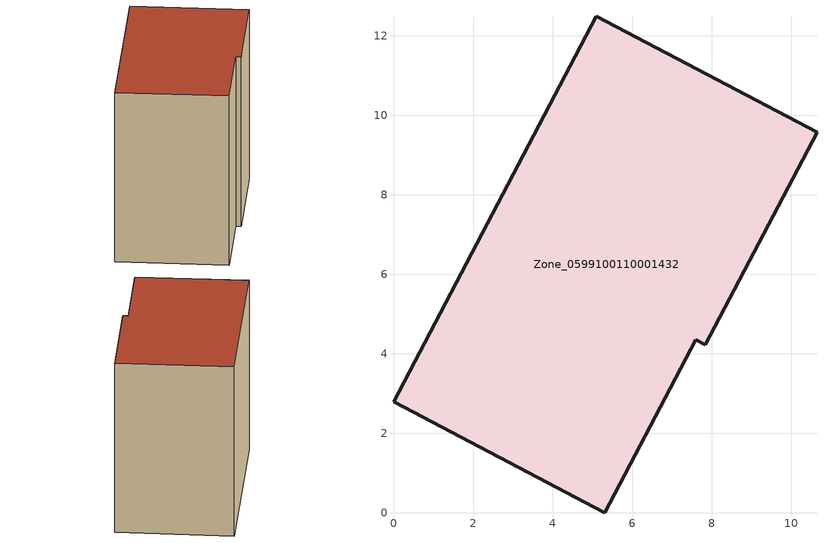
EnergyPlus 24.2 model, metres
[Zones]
Zone_0599100110001432
 floor ground (C_G): 7.6,4.35 5.31,0 0,2.79 5.1,12.49 10.65,9.57 7.84,4.23 z0
 wall outside (C_F): 5.1,12.49 0,2.79 5.31,0 7.6,4.35 7.84,4.23 10.65,9.57 5.1,12.49 z0:9.69
 roof outside (C_R): 7.84,4.23 10.65,9.57 5.1,12.49 0,2.79 5.31,0 7.6,4.35 z9.69
[BUILDING]
Pand.0599100110001432: North Axis=0; Terrain=City; Loads Convergence Tolerance Value=0.04; Temperature Convergence Tolerance Value=0.4; Solar Distribution=FullExterior; Maximum Number of Warmup Days=25; Minimum Number of Warmup Days=1
[Site:Location]
Rotterdam.The.Hague.AP_ZH_NLD Design_Conditions: Latitude=51.96; Longitude=4.45; Time Zone=1; Elevation=-4.5
[SITE:GROUNDTEMPERATURE:BUILDINGSURFACE]
18, 18, 18, 18, 18, 18, 18, 18, 18, 18, 18, 18
[MATERIAL] Thermal Absorptance=0.9; Solar Absorptance=0.7; Visible Absorptance=0.7
Name | Roughness | Thickness | Conductivity | Density | Specific Heat
G.TI.2015-2018 | MediumSmooth | 0.15 | 0.0428571 | 540 | 1210
F.TI.2015-2018 | Rough | 0.3 | 0.0666667 | 1920 | 840
R.TI.2015-2018 | MediumRough | 0.2 | 0.0333333 | 1500 | 1000
[CONSTRUCTION]
C_G: G.TI.2015-2018
C_F: F.TI.2015-2018
C_R: R.TI.2015-2018
[ZONE]
Zone_0599100110001432: Type=1; Multiplier=1; Ceiling Height=Autocalculate; Volume=Autocalculate; Floor Area=autocalculate; Part of Total Floor Area=Yes
[ZONEINFILTRATION:DESIGNFLOWRATE]
Infil_Zone_0599100110001432: Zone or ZoneList or Space or SpaceList=Zone_0599100110001432; Schedule=AlwaysOn; Design Flow Rate Calculation Method=Flow/Area; Flow Rate per Floor Area=0.0015; Constant Term Coefficient=1; Temperature Term Coefficient=0; Velocity Term Coefficient=0; Velocity Squared Term Coefficient=0
[HVACTEMPLATE:ZONE:IDEALLOADSAIRSYSTEM]
Zone_0599100110001432: Maximum Heating Supply Air Temperature=50; Minimum Cooling Supply Air Temperature=13; Maximum Heating Supply Air Humidity Ratio=0.0156; Minimum Cooling Supply Air Humidity Ratio=0.0077; Heating Limit=NoLimit; Cooling Limit=NoLimit; Dehumidification Control Type=ConstantSensibleHeatRatio; Cooling Sensible Heat Ratio=0.7; Dehumidification Setpoint=60; Humidification Control Type=None; Humidification Setpoint=30; Outdoor Air Method=None; Outdoor Air Flow Rate per Person=0.00944; Outdoor Air Flow Rate per Zone Floor Area=0; Outdoor Air Flow Rate per Zone=0; Demand Controlled Ventilation Type=None; Outdoor Air Economizer Type=NoEconomizer; Heat Recovery Type=None; Sensible Heat Recovery Effectiveness=0.7; Latent Heat Recovery Effectiveness=0.65
[ZONECONTROL:THERMOSTAT]
ThermostatControl_Zone_0599100110001432: Zone or ZoneList=Zone_0599100110001432; Control Type Schedule=DualSetpointControlType; Control 1=Thermostat_Zone_0599100110001432; Temperature Difference Between Cutout And Setpoint=0
[THERMOSTATSETPOINT:DUALSETPOINT]
Thermostat_Zone_0599100110001432: Heating Setpoint Temperature Schedule=HeatingSetpoint_Zone_0599100110001432; Cooling Setpoint Temperature Schedule=CoolingSetpoint_Zone_0599100110001432
[SCHEDULE:COMPACT]
HeatingSetpoint_Zone_0599100110001432: Through: 12/31, For: AllDays, Until: 24:00, 21
CoolingSetpoint_Zone_0599100110001432: Through: 12/31, For: AllDays, Until: 24:00, 24
DualSetpointControlType: Through: 12/31, For: AllDays, Until: 24:00, 4
AlwaysOn: Through: 12/31, For: AllDays, Until: 24:00, 1
